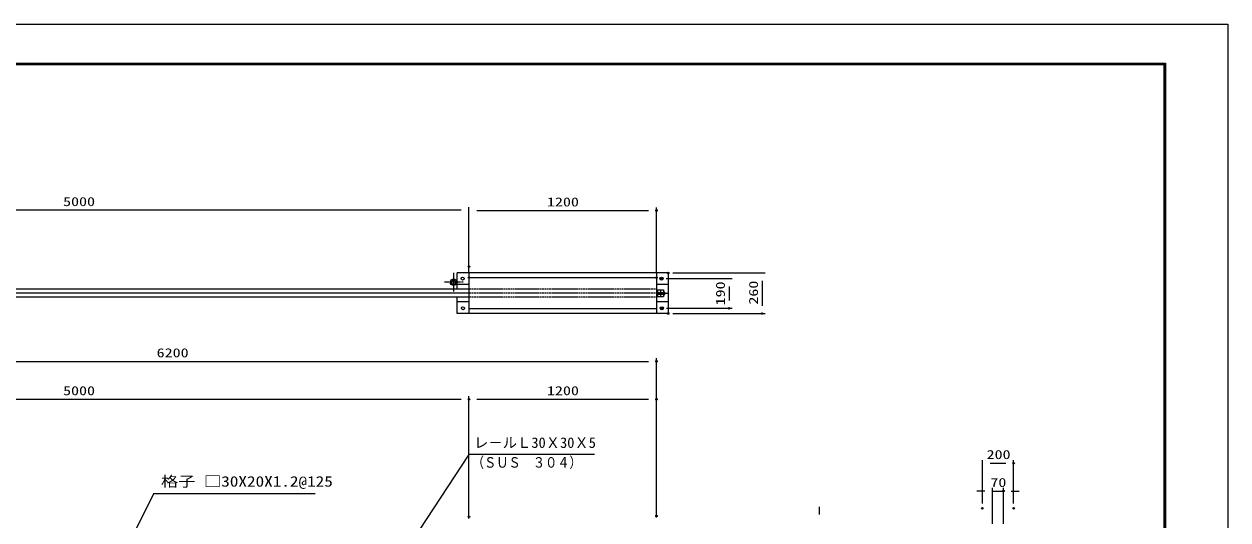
# Model space of a CAD drawing. Units: millimetres, scale not verified. Extents: x -5940 to 5940, y -4200 to 4200.
# Drawn here: x -1764 to 5940, y 1023 to 4200 of the extents above; entities that cross this region are included whole.
import ezdxf
from ezdxf.enums import TextEntityAlignment as Align

# ---------------------------------------------------------------- set-up
doc = ezdxf.new("R2010")
doc.units = ezdxf.units.MM
doc.header["$LTSCALE"] = 20
doc.header["$PDMODE"] = 32
doc.header["$PDSIZE"] = 10
doc.linetypes.add('USER1', pattern=[0.375, 0.25, -0.125])
doc.linetypes.add('USER4', pattern=[0.906, 0.591, -0.118, 0.079, -0.118])
for name, color, linetype, lineweight in [('0-0_WAKU', 7, 'Continuous', 25), ('0-1_0', 7, 'Continuous', 25), ('0-2_1', 7, 'Continuous', 25), ('0-4_CENTLN-L', 4, 'USER1', 25)]:
    doc.layers.add(name, color=color, linetype=linetype, lineweight=lineweight)
doc.layers.add('0-5_DEFPOINTS', color=7, linetype='Continuous')
doc.styles.add('ＭＳ ゴシック', font='')
doc.styles.get('ＭＳ ゴシック').set_extended_font_data('MS Gothic')

msp = doc.modelspace()

# ---------------------------------------------------------------- linework, layer by layer
at = {"layer": '0-0_WAKU', "color": 3}
msp.add_lwpolyline([(-5940, 4200), (5940, 4200), (5940, -4200), (-5940, -4200)], close=True, dxfattribs=at)
at = {"layer": '0-0_WAKU'}
for points in [[(-5540, 3950), (5540, 3950), (5540, -3950), (-5540, -3950)], [(-5537.5, 3947.5), (5537.5, 3947.5), (5537.5, -3947.5), (-5537.5, -3947.5)], [(-5535, 3945), (5535, 3945), (5535, -3945), (-5535, -3945)], [(-5532.5, 3942.5), (5532.5, 3942.5), (5532.5, -3942.5), (-5532.5, -3942.5)], [(-5530, 3940), (5530, 3940), (5530, -3940), (-5530, -3940)]]:
    msp.add_lwpolyline(points, close=True, dxfattribs=at)
at = {"layer": '0-1_0', "color": 2}
for p, q in [((1033.24, 3007.7), (-3866.76, 3007.7)), ((1133.24, 3005.47), (2233.24, 3005.47)), ((2959.12, 2555.82), (2959.12, 2395.82)), ((2747.37, 2519.27), (2747.37, 2429.46)), ((-3866.76, 2039.05), (2233.24, 2039.05)), ((-3866.76, 1796.35), (1033.24, 1796.35)), ((1133.24, 1796.35), (2233.24, 1796.35)), ((4418.55, 1387.3), (4518.55, 1387.3)), ((4383.55, 1208.3), (4333.55, 1208.3)), ((4433.55, 1208.3), (4503.55, 1208.3)), ((4553.55, 1208.3), (4603.55, 1208.3)), ((3326.88, 1058.49), (3326.88, 1108.49))]:
    msp.add_line(p, q, dxfattribs=at)
at = {"layer": '0-1_0', "color": 1}
for p, q in [((1083.24, 2675.82), (1083.24, 3027.7)), ((1083.24, 2605.82), (1083.24, 3025.47)), ((2283.24, 2605.82), (2283.24, 3025.47)), ((2345.4, 2569.27), (2767.37, 2569.27)), ((2388.24, 2605.82), (2979.12, 2605.82)), ((2347.51, 2379.46), (2767.37, 2379.46)), ((2388.24, 2345.82), (2979.12, 2345.82)), ((2283.24, 1078.49), (2283.24, 2059.05)), ((1083.24, 1073.49), (1083.24, 1816.35)), ((1083.24, 1033.49), (1083.24, 1816.35)), ((2283.24, 1038.49), (2283.24, 1816.35)), ((4368.55, 1128.49), (4368.55, 1407.3)), ((4568.55, 1128.49), (4568.55, 1407.3)), ((4433.55, 998.49), (4433.55, 1228.3)), ((4503.55, 998.49), (4503.55, 1228.3))]:
    msp.add_line(p, q, dxfattribs=at)
at = {"layer": '0-1_0'}
for p, q in [((2283.24, 2497.82), (2327.24, 2497.82)), ((2283.24, 2475.82), (2358.24, 2475.82)), ((2289.24, 2480.82), (2327.24, 2480.82)), ((2289.24, 2480.32), (2327.24, 2480.32)), ((2289.24, 2471.32), (2327.24, 2471.32)), ((2289.24, 2470.82), (2327.24, 2470.82)), ((2327.24, 2485.62), (2334.04, 2485.62)), ((2327.24, 2480.72), (2335.24, 2480.72)), ((2327.24, 2470.92), (2335.24, 2470.92)), ((2327.24, 2466.02), (2334.04, 2466.02)), ((2283.24, 2453.82), (2327.24, 2453.82))]:
    msp.add_line(p, q, dxfattribs=at)
for points in [[(1887.45, 1442.32), (1081.89, 1442.32), (720.73, 889.41)], [(99.87, 1190.03), (-935.96, 1190.03), (-1180.94, 697.8)]]:
    msp.add_lwpolyline(points, dxfattribs=at)
for centre, radius in [((985.24, 2545.82), 21.12), ((985.24, 2545.82), 13.92), ((1042.77, 2569.62), 9.76), ((2315.4, 2569.27), 9.76), ((1044.89, 2379.81), 9.76), ((2317.51, 2379.46), 9.76)]:
    msp.add_circle(centre, radius, dxfattribs=at)
for centre, radius, start, end in [((2324.63, 2475.82), 10.6, 332.47843, 27.52157), ((2332.14, 2483.17), 3.1, 307.80915, 52.19085), ((2332.14, 2468.47), 3.1, 307.8099, 52.1901)]:
    msp.add_arc(centre, radius, start, end, dxfattribs=at)
at = {"layer": '0-2_1'}
for p, q in [((1008.24, 2500.82), (1008.24, 2605.82)), ((1083.24, 2605.82), (1083.24, 2345.82)), ((1083.24, 2575.82), (2283.24, 2575.82)), ((2283.24, 2605.82), (2283.24, 2345.82)), ((2358.24, 2605.82), (2358.24, 2345.82)), ((1083.24, 2500.82), (-3916.76, 2500.82)), ((1083.24, 2475.82), (-3916.76, 2475.82)), ((2289.24, 2497.82), (2289.24, 2453.82)), ((2291.24, 2480.82), (2291.24, 2470.82)), ((2308.24, 2497.82), (2308.24, 2453.82)), ((2327.24, 2497.82), (2327.24, 2453.82)), ((2335.24, 2483.17), (2335.24, 2468.47)), ((1083.24, 2450.82), (-3916.76, 2450.82)), ((1008.24, 2345.82), (1008.24, 2450.82)), ((2283.24, 2375.82), (1083.24, 2375.82))]:
    msp.add_line(p, q, dxfattribs=at)
at = {"layer": '0-2_1', "color": 4, "linetype": 'USER1'}
for p, q in [((2283.24, 2500.82), (1083.24, 2500.82)), ((2283.24, 2475.82), (1083.24, 2475.82)), ((2283.24, 2450.82), (1083.24, 2450.82))]:
    msp.add_line(p, q, dxfattribs=at)
at = {"layer": '0-4_CENTLN-L', "color": 2, "linetype": 'USER4'}
for p, q in [((1046.36, 2545.82), (924.12, 2545.82)), ((985.24, 2606.94), (985.24, 2484.7))]:
    msp.add_line(p, q, dxfattribs=at)
at = {"layer": '0-4_CENTLN-L', "color": 7, "linetype": 'Continuous'}
for p, q in [((2358.24, 2605.82), (1008.24, 2605.82)), ((1083.24, 2530.82), (1008.24, 2530.82)), ((2358.24, 2530.82), (2283.24, 2530.82)), ((1083.24, 2420.82), (1008.24, 2420.82)), ((2358.24, 2420.82), (2283.24, 2420.82)), ((2358.24, 2345.82), (1008.24, 2345.82))]:
    msp.add_line(p, q, dxfattribs=at)
at = {"layer": '0-5_DEFPOINTS'}
for p in [(2283.24, 3005.47), (1083.24, 2645.82), (1083.24, 2575.82), (2283.24, 2575.82), (2315.4, 2569.27), (2358.24, 2605.82), (2317.51, 2379.46), (2358.24, 2345.82), (2747.37, 2379.46), (2959.12, 2345.82), (2283.24, 2039.05), (1083.24, 1796.35), (2283.24, 1796.35), (4568.55, 1387.3), (4503.55, 1208.3), (4368.55, 1098.49), (4568.55, 1098.49), (1083.24, 1043.49), (2283.24, 1048.49)]:
    msp.add_point(p, dxfattribs=at)

# ---------------------------------------------------------------- texts
at = {"layer": '0-1_0', "color": 3, "style": 'ＭＳ ゴシック'}
for s, height, width, p in [('5000', 57.77, 1.3, (-1513.9, 3016.6)), ('1200', 57.77, 1.3, (1582.45, 3014.36)), ('6200', 57.77, 1.3, (-915.12, 2047.94)), ('5000', 57.77, 1.3, (-1513.9, 1805.25)), ('1200', 57.77, 1.3, (1582.45, 1805.25)), ('200', 57.77, 1.3, (4395.7, 1396.2)), ('（ＳＵＳ\u3000３０４）', 67.35, 0.85, (1101.77, 1338.18)), ('格子 □30X20X1.2@125', 67.3, 1.2, (-887.39, 1216.52)), ('70', 57.77, 1.3, (4419.98, 1217.2))]:
    msp.add_text(s, height=height, dxfattribs=dict(at, width=width)).set_placement(p, align=Align.BOTTOM_LEFT)
at = {"layer": '0-1_0', "color": 3, "style": 'ＭＳ ゴシック', "width": 1.3}
for s, p in [('190', (2738.47, 2397.87)), ('260', (2950.22, 2402.97))]:
    msp.add_text(s, height=57.77, rotation=90, dxfattribs=at).set_placement(p, align=Align.BOTTOM_LEFT)
at = {"layer": '0-1_0', "color": 3, "style": 'ＭＳ ゴシック'}
msp.add_text('レ－ルＬ30Ｘ30Ｘ5', height=67.35, dxfattribs=at).set_placement((1115.39, 1464.88), align=Align.BOTTOM_LEFT)

doc.saveas('drawing.dxf')
